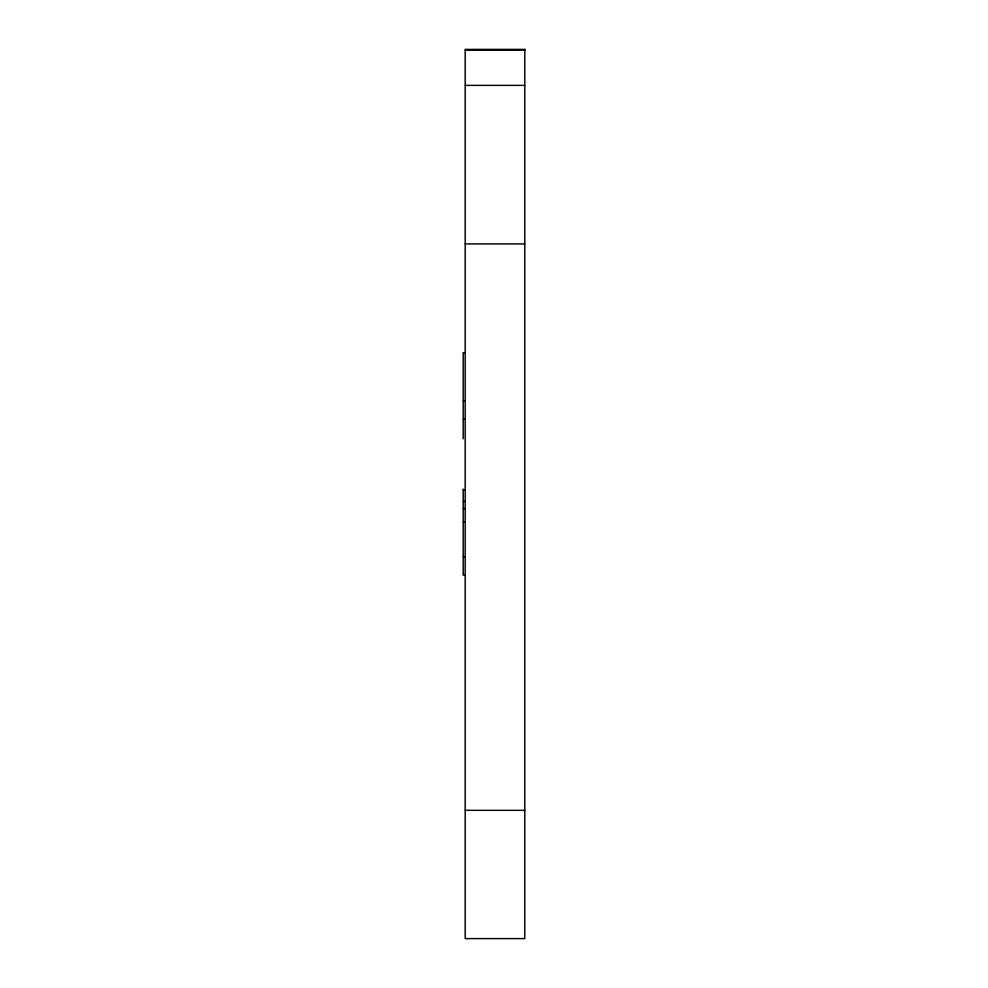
<?xml version="1.0" encoding="UTF-8"?>
<svg xmlns="http://www.w3.org/2000/svg" width="988" height="988" viewBox="0 0 988 988"><rect width="100%" height="100%" fill="white"/><g stroke="black" fill="none" stroke-linecap="round" stroke-linejoin="round"><path stroke-width="1.48" d="M465.2 50.227L524.789 50.227M465.2 85.376L524.789 85.376M465.2 243.913L524.789 243.913M465.2 352.753L463.211 352.753L463.211 438.808M463.211 400.745L465.2 400.745M463.211 419.258L465.2 419.258M463.211 490.258L465.2 490.258M463.211 501.41L465.2 501.41M463.211 508.585L465.2 508.585M463.211 522.096L465.2 522.096M463.211 556.763L465.2 556.763M465.2 575.09L463.211 575.09L463.211 489.122M465.2 810.321L524.789 810.321M524.789 49.4L465.2 49.4L465.2 938.6L524.789 938.6L524.789 49.4"/></g></svg>
